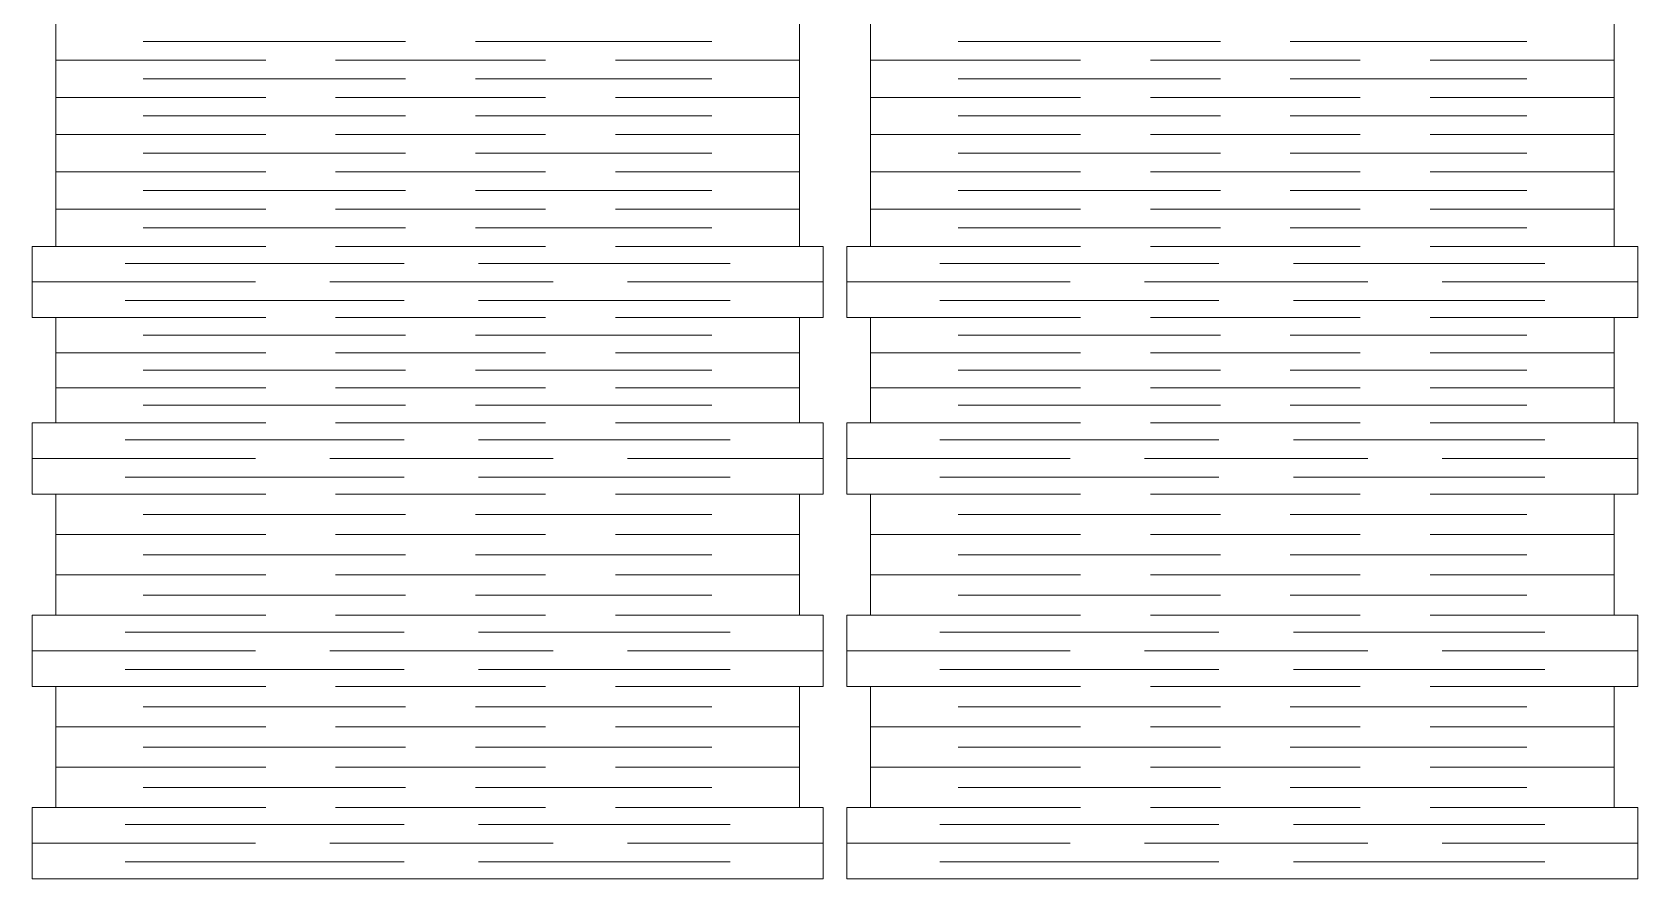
# Model space of a CAD drawing. Header units: millimetres. Extents: x -407 to 406, y -530 to 530.
# Drawn here: x 202.8 to 405.8, y -530 to -423 of the extents above; entities that cross this region are included whole.
import ezdxf

# ---------------------------------------------------------------- set-up
doc = ezdxf.new("R2010")
doc.units = ezdxf.units.MM
doc.header["$MEASUREMENT"] = 0
doc.layers.add('Camada 1', color=7, linetype='Continuous')

msp = doc.modelspace()

# ---------------------------------------------------------------- linework, layer by layer
at = {"layer": 'Camada 1', "color": 250, "lineweight": 20}
for points in [[(205.8383, -375.1863), (205.8383, -375.1863), (205.8383, -408.1256), (205.8383, -408.1256), (205.8383, -408.1256), (205.8383, -408.1256), (202.8383, -408.1256), (202.8383, -408.1256), (202.8383, -408.1256), (202.8383, -408.1256), (202.8383, -417.1296), (202.8383, -417.1296), (202.8383, -417.1296), (202.8383, -417.1296), (205.8383, -417.1296), (205.8383, -417.1296), (205.8383, -417.1296), (205.8383, -417.1296), (205.8383, -450.069), (205.8383, -450.069), (205.8383, -450.069), (205.8383, -450.069), (202.8383, -450.069), (202.8383, -450.069), (202.8383, -450.069), (202.8383, -450.069), (202.8383, -459.073), (202.8383, -459.073), (202.8383, -459.073), (202.8383, -459.073), (205.8383, -459.073), (205.8383, -459.073), (205.8383, -459.073), (205.8383, -459.073), (205.8383, -472.36), (205.8383, -472.36), (205.8383, -472.36), (205.8383, -472.36), (202.8383, -472.36), (202.8383, -472.36), (202.8383, -472.36), (202.8383, -472.36), (202.8383, -481.3727), (202.8383, -481.3727), (202.8383, -481.3727), (202.8383, -481.3727), (205.8383, -481.3727), (205.8383, -481.3727), (205.8383, -481.3727), (205.8383, -481.3727), (205.8383, -496.6543), (205.8383, -496.6543), (205.8383, -496.6543), (205.8383, -496.6543), (202.8383, -496.6543), (202.8383, -496.6543), (202.8383, -496.6543), (202.8383, -496.6543), (202.8383, -505.667), (202.8383, -505.667), (202.8383, -505.667), (202.8383, -505.667), (205.8383, -505.667), (205.8383, -505.667), (205.8383, -505.667), (205.8383, -505.667), (205.8383, -520.9485), (205.8383, -520.9485), (205.8383, -520.9485), (205.8383, -520.9485), (202.8383, -520.9485), (202.8383, -520.9485), (202.8383, -520.9485), (202.8383, -520.9485), (202.8383, -529.9613), (202.8383, -529.9613), (202.8383, -529.9613), (202.8383, -529.9613), (302.8383, -529.9613), (302.8383, -529.9613), (302.8383, -529.9613), (302.8383, -529.9613), (302.8383, -520.9485), (302.8383, -520.9485), (302.8383, -520.9485), (302.8383, -520.9485), (299.8383, -520.9485), (299.8383, -520.9485), (299.8383, -520.9485), (299.8383, -520.9485), (299.8383, -505.667), (299.8383, -505.667), (299.8383, -505.667), (299.8383, -505.667), (302.8383, -505.667), (302.8383, -505.667), (302.8383, -505.667), (302.8383, -505.667), (302.8383, -496.6543), (302.8383, -496.6543), (302.8383, -496.6543), (302.8383, -496.6543), (299.8383, -496.6543), (299.8383, -496.6543), (299.8383, -496.6543), (299.8383, -496.6543), (299.8383, -481.3727), (299.8383, -481.3727), (299.8383, -481.3727), (299.8383, -481.3727), (302.8383, -481.3727), (302.8383, -481.3727), (302.8383, -481.3727), (302.8383, -481.3727), (302.8383, -472.36), (302.8383, -472.36), (302.8383, -472.36), (302.8383, -472.36), (299.8383, -472.36), (299.8383, -472.36), (299.8383, -472.36), (299.8383, -472.36), (299.8383, -459.073), (299.8383, -459.073), (299.8383, -459.073), (299.8383, -459.073), (302.8383, -459.073), (302.8383, -459.073), (302.8383, -459.073), (302.8383, -459.073), (302.8383, -450.069), (302.8383, -450.069), (302.8383, -450.069), (302.8383, -450.069), (299.8383, -450.069), (299.8383, -450.069), (299.8383, -450.069), (299.8383, -450.069), (299.8383, -417.1296), (299.8383, -417.1296), (299.8383, -417.1296), (299.8383, -417.1296), (302.8383, -417.1296), (302.8383, -417.1296), (302.8383, -417.1296), (302.8383, -417.1296), (302.8383, -408.1256), (302.8383, -408.1256), (302.8383, -408.1256), (302.8383, -408.1256), (299.8383, -408.1256), (299.8383, -408.1256), (299.8383, -408.1256), (299.8383, -408.1256), (299.8383, -375.1863), (299.8383, -375.1863), (299.8383, -375.1863), (299.8383, -375.1863), (302.8383, -375.1863), (302.8383, -375.1863), (302.8383, -375.1863), (302.8383, -375.1863), (302.8383, -366.1823), (302.8383, -366.1823), (302.8383, -366.1823), (302.8383, -366.1823), (299.8383, -366.1823), (299.8383, -366.1823), (299.8383, -366.1823), (299.8383, -366.1823), (299.8383, -333.243), (299.8383, -333.243), (299.8383, -333.243), (299.8383, -333.243), (302.8383, -333.243), (302.8383, -333.243), (302.8383, -333.243), (302.8383, -333.243), (302.8383, -324.239), (302.8383, -324.239), (302.8383, -324.239), (302.8383, -324.239), (299.8383, -324.239), (299.8383, -324.239), (299.8383, -324.239), (299.8383, -324.239), (299.8383, -291.2996), (299.8383, -291.2996), (299.8383, -291.2996), (299.8383, -291.2996), (302.8383, -291.2996), (302.8383, -291.2996), (302.8383, -291.2996), (302.8383, -291.2996), (302.8383, -282.2956), (302.8383, -282.2956), (302.8383, -282.2956), (302.8383, -282.2956), (299.8383, -282.2956), (299.8383, -282.2956), (299.8383, -282.2956), (299.8383, -282.2956), (299.8383, -269.0086), (299.8383, -269.0086), (299.8383, -269.0086), (299.8383, -269.0086), (302.8383, -269.0086), (302.8383, -269.0086), (302.8383, -269.0086), (302.8383, -269.0086), (302.8383, -259.9959), (302.8383, -259.9959), (302.8383, -259.9959), (302.8383, -259.9959), (299.8383, -259.9959), (299.8383, -259.9959), (299.8383, -259.9959), (299.8383, -259.9959), (299.8383, -244.7143), (299.8383, -244.7143), (299.8383, -244.7143), (299.8383, -244.7143), (302.8383, -244.7143), (302.8383, -244.7143), (302.8383, -244.7143), (302.8383, -244.7143), (302.8383, -235.7016), (302.8383, -235.7016), (302.8383, -235.7016), (302.8383, -235.7016), (299.8383, -235.7016), (299.8383, -235.7016), (299.8383, -235.7016), (299.8383, -235.7016), (299.8383, -220.4201), (299.8383, -220.4201), (299.8383, -220.4201), (299.8383, -220.4201), (302.8383, -220.4201), (302.8383, -220.4201), (302.8383, -220.4201), (302.8383, -220.4201), (302.8383, -211.4073), (302.8383, -211.4073), (302.8383, -211.4073), (302.8383, -211.4073), (202.8383, -211.4073), (202.8383, -211.4073), (202.8383, -211.4073), (202.8383, -211.4073), (202.8383, -220.4201), (202.8383, -220.4201), (202.8383, -220.4201), (202.8383, -220.4201), (205.8383, -220.4201), (205.8383, -220.4201), (205.8383, -220.4201), (205.8383, -220.4201), (205.8383, -235.7016), (205.8383, -235.7016), (205.8383, -235.7016), (205.8383, -235.7016), (202.8383, -235.7016), (202.8383, -235.7016), (202.8383, -235.7016), (202.8383, -235.7016), (202.8383, -244.7143), (202.8383, -244.7143), (202.8383, -244.7143), (202.8383, -244.7143), (205.8383, -244.7143), (205.8383, -244.7143), (205.8383, -244.7143), (205.8383, -244.7143), (205.8383, -259.9959), (205.8383, -259.9959), (205.8383, -259.9959), (205.8383, -259.9959), (202.8383, -259.9959), (202.8383, -259.9959), (202.8383, -259.9959), (202.8383, -259.9959), (202.8383, -269.0086), (202.8383, -269.0086), (202.8383, -269.0086), (202.8383, -269.0086), (205.8383, -269.0086), (205.8383, -269.0086), (205.8383, -269.0086), (205.8383, -269.0086), (205.8383, -282.2956), (205.8383, -282.2956), (205.8383, -282.2956), (205.8383, -282.2956), (202.8383, -282.2956), (202.8383, -282.2956), (202.8383, -282.2956), (202.8383, -282.2956), (202.8383, -291.2996), (202.8383, -291.2996), (202.8383, -291.2996), (202.8383, -291.2996), (205.8383, -291.2996), (205.8383, -291.2996), (205.8383, -291.2996), (205.8383, -291.2996), (205.8383, -324.239), (205.8383, -324.239), (205.8383, -324.239), (205.8383, -324.239), (202.8383, -324.239), (202.8383, -324.239), (202.8383, -324.239), (202.8383, -324.239), (202.8383, -333.243), (202.8383, -333.243), (202.8383, -333.243), (202.8383, -333.243), (205.8383, -333.243), (205.8383, -333.243), (205.8383, -333.243), (205.8383, -333.243), (205.8383, -366.1823), (205.8383, -366.1823), (205.8383, -366.1823), (205.8383, -366.1823), (202.8383, -366.1823), (202.8383, -366.1823), (202.8383, -366.1823), (202.8383, -366.1823), (202.8383, -375.1863), (202.8383, -375.1863), (202.8383, -375.1863), (202.8383, -375.1863), (205.8383, -375.1863), (205.8383, -375.1863)], [(308.8383, -375.1863), (308.8383, -375.1863), (308.8383, -408.1256), (308.8383, -408.1256), (308.8383, -408.1256), (308.8383, -408.1256), (305.8383, -408.1256), (305.8383, -408.1256), (305.8383, -408.1256), (305.8383, -408.1256), (305.8383, -417.1296), (305.8383, -417.1296), (305.8383, -417.1296), (305.8383, -417.1296), (308.8383, -417.1296), (308.8383, -417.1296), (308.8383, -417.1296), (308.8383, -417.1296), (308.8383, -450.069), (308.8383, -450.069), (308.8383, -450.069), (308.8383, -450.069), (305.8383, -450.069), (305.8383, -450.069), (305.8383, -450.069), (305.8383, -450.069), (305.8383, -459.073), (305.8383, -459.073), (305.8383, -459.073), (305.8383, -459.073), (308.8383, -459.073), (308.8383, -459.073), (308.8383, -459.073), (308.8383, -459.073), (308.8383, -472.36), (308.8383, -472.36), (308.8383, -472.36), (308.8383, -472.36), (305.8383, -472.36), (305.8383, -472.36), (305.8383, -472.36), (305.8383, -472.36), (305.8383, -481.3727), (305.8383, -481.3727), (305.8383, -481.3727), (305.8383, -481.3727), (308.8383, -481.3727), (308.8383, -481.3727), (308.8383, -481.3727), (308.8383, -481.3727), (308.8383, -496.6543), (308.8383, -496.6543), (308.8383, -496.6543), (308.8383, -496.6543), (305.8383, -496.6543), (305.8383, -496.6543), (305.8383, -496.6543), (305.8383, -496.6543), (305.8383, -505.667), (305.8383, -505.667), (305.8383, -505.667), (305.8383, -505.667), (308.8383, -505.667), (308.8383, -505.667), (308.8383, -505.667), (308.8383, -505.667), (308.8383, -520.9485), (308.8383, -520.9485), (308.8383, -520.9485), (308.8383, -520.9485), (305.8383, -520.9485), (305.8383, -520.9485), (305.8383, -520.9485), (305.8383, -520.9485), (305.8383, -529.9613), (305.8383, -529.9613), (305.8383, -529.9613), (305.8383, -529.9613), (405.8383, -529.9613), (405.8383, -529.9613), (405.8383, -529.9613), (405.8383, -529.9613), (405.8383, -520.9485), (405.8383, -520.9485), (405.8383, -520.9485), (405.8383, -520.9485), (402.8383, -520.9485), (402.8383, -520.9485), (402.8383, -520.9485), (402.8383, -520.9485), (402.8383, -505.667), (402.8383, -505.667), (402.8383, -505.667), (402.8383, -505.667), (405.8383, -505.667), (405.8383, -505.667), (405.8383, -505.667), (405.8383, -505.667), (405.8383, -496.6543), (405.8383, -496.6543), (405.8383, -496.6543), (405.8383, -496.6543), (402.8383, -496.6543), (402.8383, -496.6543), (402.8383, -496.6543), (402.8383, -496.6543), (402.8383, -481.3727), (402.8383, -481.3727), (402.8383, -481.3727), (402.8383, -481.3727), (405.8383, -481.3727), (405.8383, -481.3727), (405.8383, -481.3727), (405.8383, -481.3727), (405.8383, -472.36), (405.8383, -472.36), (405.8383, -472.36), (405.8383, -472.36), (402.8383, -472.36), (402.8383, -472.36), (402.8383, -472.36), (402.8383, -472.36), (402.8383, -459.073), (402.8383, -459.073), (402.8383, -459.073), (402.8383, -459.073), (405.8383, -459.073), (405.8383, -459.073), (405.8383, -459.073), (405.8383, -459.073), (405.8383, -450.069), (405.8383, -450.069), (405.8383, -450.069), (405.8383, -450.069), (402.8383, -450.069), (402.8383, -450.069), (402.8383, -450.069), (402.8383, -450.069), (402.8383, -417.1296), (402.8383, -417.1296), (402.8383, -417.1296), (402.8383, -417.1296), (405.8383, -417.1296), (405.8383, -417.1296), (405.8383, -417.1296), (405.8383, -417.1296), (405.8383, -408.1256), (405.8383, -408.1256), (405.8383, -408.1256), (405.8383, -408.1256), (402.8383, -408.1256), (402.8383, -408.1256), (402.8383, -408.1256), (402.8383, -408.1256), (402.8383, -375.1863), (402.8383, -375.1863), (402.8383, -375.1863), (402.8383, -375.1863), (405.8383, -375.1863), (405.8383, -375.1863), (405.8383, -375.1863), (405.8383, -375.1863), (405.8383, -366.1823), (405.8383, -366.1823), (405.8383, -366.1823), (405.8383, -366.1823), (402.8383, -366.1823), (402.8383, -366.1823), (402.8383, -366.1823), (402.8383, -366.1823), (402.8383, -333.243), (402.8383, -333.243), (402.8383, -333.243), (402.8383, -333.243), (405.8383, -333.243), (405.8383, -333.243), (405.8383, -333.243), (405.8383, -333.243), (405.8383, -324.239), (405.8383, -324.239), (405.8383, -324.239), (405.8383, -324.239), (402.8383, -324.239), (402.8383, -324.239), (402.8383, -324.239), (402.8383, -324.239), (402.8383, -291.2996), (402.8383, -291.2996), (402.8383, -291.2996), (402.8383, -291.2996), (405.8383, -291.2996), (405.8383, -291.2996), (405.8383, -291.2996), (405.8383, -291.2996), (405.8383, -282.2956), (405.8383, -282.2956), (405.8383, -282.2956), (405.8383, -282.2956), (402.8383, -282.2956), (402.8383, -282.2956), (402.8383, -282.2956), (402.8383, -282.2956), (402.8383, -269.0086), (402.8383, -269.0086), (402.8383, -269.0086), (402.8383, -269.0086), (405.8383, -269.0086), (405.8383, -269.0086), (405.8383, -269.0086), (405.8383, -269.0086), (405.8383, -259.9959), (405.8383, -259.9959), (405.8383, -259.9959), (405.8383, -259.9959), (402.8383, -259.9959), (402.8383, -259.9959), (402.8383, -259.9959), (402.8383, -259.9959), (402.8383, -244.7143), (402.8383, -244.7143), (402.8383, -244.7143), (402.8383, -244.7143), (405.8383, -244.7143), (405.8383, -244.7143), (405.8383, -244.7143), (405.8383, -244.7143), (405.8383, -235.7016), (405.8383, -235.7016), (405.8383, -235.7016), (405.8383, -235.7016), (402.8383, -235.7016), (402.8383, -235.7016), (402.8383, -235.7016), (402.8383, -235.7016), (402.8383, -220.4201), (402.8383, -220.4201), (402.8383, -220.4201), (402.8383, -220.4201), (405.8383, -220.4201), (405.8383, -220.4201), (405.8383, -220.4201), (405.8383, -220.4201), (405.8383, -211.4073), (405.8383, -211.4073), (405.8383, -211.4073), (405.8383, -211.4073), (305.8383, -211.4073), (305.8383, -211.4073), (305.8383, -211.4073), (305.8383, -211.4073), (305.8383, -220.4201), (305.8383, -220.4201), (305.8383, -220.4201), (305.8383, -220.4201), (308.8383, -220.4201), (308.8383, -220.4201), (308.8383, -220.4201), (308.8383, -220.4201), (308.8383, -235.7016), (308.8383, -235.7016), (308.8383, -235.7016), (308.8383, -235.7016), (305.8383, -235.7016), (305.8383, -235.7016), (305.8383, -235.7016), (305.8383, -235.7016), (305.8383, -244.7143), (305.8383, -244.7143), (305.8383, -244.7143), (305.8383, -244.7143), (308.8383, -244.7143), (308.8383, -244.7143), (308.8383, -244.7143), (308.8383, -244.7143), (308.8383, -259.9959), (308.8383, -259.9959), (308.8383, -259.9959), (308.8383, -259.9959), (305.8383, -259.9959), (305.8383, -259.9959), (305.8383, -259.9959), (305.8383, -259.9959), (305.8383, -269.0086), (305.8383, -269.0086), (305.8383, -269.0086), (305.8383, -269.0086), (308.8383, -269.0086), (308.8383, -269.0086), (308.8383, -269.0086), (308.8383, -269.0086), (308.8383, -282.2956), (308.8383, -282.2956), (308.8383, -282.2956), (308.8383, -282.2956), (305.8383, -282.2956), (305.8383, -282.2956), (305.8383, -282.2956), (305.8383, -282.2956), (305.8383, -291.2996), (305.8383, -291.2996), (305.8383, -291.2996), (305.8383, -291.2996), (308.8383, -291.2996), (308.8383, -291.2996), (308.8383, -291.2996), (308.8383, -291.2996), (308.8383, -324.239), (308.8383, -324.239), (308.8383, -324.239), (308.8383, -324.239), (305.8383, -324.239), (305.8383, -324.239), (305.8383, -324.239), (305.8383, -324.239), (305.8383, -333.243), (305.8383, -333.243), (305.8383, -333.243), (305.8383, -333.243), (308.8383, -333.243), (308.8383, -333.243), (308.8383, -333.243), (308.8383, -333.243), (308.8383, -366.1823), (308.8383, -366.1823), (308.8383, -366.1823), (308.8383, -366.1823), (305.8383, -366.1823), (305.8383, -366.1823), (305.8383, -366.1823), (305.8383, -366.1823), (305.8383, -375.1863), (305.8383, -375.1863), (305.8383, -375.1863), (305.8383, -375.1863), (308.8383, -375.1863), (308.8383, -375.1863)]]:
    msp.add_open_spline(points, degree=3, knots=[0, 0, 0, 0, 0.01176471, 0.01176471, 0.01176471, 0.01176471, 0.02352941, 0.02352941, 0.02352941, 0.02352941, 0.03529412, 0.03529412, 0.03529412, 0.03529412, 0.04705882, 0.04705882, 0.04705882, 0.04705882, 0.05882353, 0.05882353, 0.05882353, 0.05882353, 0.07058824, 0.07058824, 0.07058824, 0.07058824, 0.08235294, 0.08235294, 0.08235294, 0.08235294, 0.09411765, 0.09411765, 0.09411765, 0.09411765, 0.10588235, 0.10588235, 0.10588235, 0.10588235, 0.11764706, 0.11764706, 0.11764706, 0.11764706, 0.12941176, 0.12941176, 0.12941176, 0.12941176, 0.14117647, 0.14117647, 0.14117647, 0.14117647, 0.15294118, 0.15294118, 0.15294118, 0.15294118, 0.16470588, 0.16470588, 0.16470588, 0.16470588, 0.17647059, 0.17647059, 0.17647059, 0.17647059, 0.18823529, 0.18823529, 0.18823529, 0.18823529, 0.2, 0.2, 0.2, 0.2, 0.21176471, 0.21176471, 0.21176471, 0.21176471, 0.22352941, 0.22352941, 0.22352941, 0.22352941, 0.23529412, 0.23529412, 0.23529412, 0.23529412, 0.24705882, 0.24705882, 0.24705882, 0.24705882, 0.25882353, 0.25882353, 0.25882353, 0.25882353, 0.27058824, 0.27058824, 0.27058824, 0.27058824, 0.28235294, 0.28235294, 0.28235294, 0.28235294, 0.29411765, 0.29411765, 0.29411765, 0.29411765, 0.30588235, 0.30588235, 0.30588235, 0.30588235, 0.31764706, 0.31764706, 0.31764706, 0.31764706, 0.32941176, 0.32941176, 0.32941176, 0.32941176, 0.34117647, 0.34117647, 0.34117647, 0.34117647, 0.35294118, 0.35294118, 0.35294118, 0.35294118, 0.36470588, 0.36470588, 0.36470588, 0.36470588, 0.37647059, 0.37647059, 0.37647059, 0.37647059, 0.38823529, 0.38823529, 0.38823529, 0.38823529, 0.4, 0.4, 0.4, 0.4, 0.41176471, 0.41176471, 0.41176471, 0.41176471, 0.42352941, 0.42352941, 0.42352941, 0.42352941, 0.43529412, 0.43529412, 0.43529412, 0.43529412, 0.44705882, 0.44705882, 0.44705882, 0.44705882, 0.45882353, 0.45882353, 0.45882353, 0.45882353, 0.47058824, 0.47058824, 0.47058824, 0.47058824, 0.48235294, 0.48235294, 0.48235294, 0.48235294, 0.49411765, 0.49411765, 0.49411765, 0.49411765, 0.50588235, 0.50588235, 0.50588235, 0.50588235, 0.51764706, 0.51764706, 0.51764706, 0.51764706, 0.52941176, 0.52941176, 0.52941176, 0.52941176, 0.54117647, 0.54117647, 0.54117647, 0.54117647, 0.55294118, 0.55294118, 0.55294118, 0.55294118, 0.56470588, 0.56470588, 0.56470588, 0.56470588, 0.57647059, 0.57647059, 0.57647059, 0.57647059, 0.58823529, 0.58823529, 0.58823529, 0.58823529, 0.6, 0.6, 0.6, 0.6, 0.61176471, 0.61176471, 0.61176471, 0.61176471, 0.62352941, 0.62352941, 0.62352941, 0.62352941, 0.63529412, 0.63529412, 0.63529412, 0.63529412, 0.64705882, 0.64705882, 0.64705882, 0.64705882, 0.65882353, 0.65882353, 0.65882353, 0.65882353, 0.67058824, 0.67058824, 0.67058824, 0.67058824, 0.68235294, 0.68235294, 0.68235294, 0.68235294, 0.69411765, 0.69411765, 0.69411765, 0.69411765, 0.70588235, 0.70588235, 0.70588235, 0.70588235, 0.71764706, 0.71764706, 0.71764706, 0.71764706, 0.72941176, 0.72941176, 0.72941176, 0.72941176, 0.74117647, 0.74117647, 0.74117647, 0.74117647, 0.75294118, 0.75294118, 0.75294118, 0.75294118, 0.76470588, 0.76470588, 0.76470588, 0.76470588, 0.77647059, 0.77647059, 0.77647059, 0.77647059, 0.78823529, 0.78823529, 0.78823529, 0.78823529, 0.8, 0.8, 0.8, 0.8, 0.81176471, 0.81176471, 0.81176471, 0.81176471, 0.82352941, 0.82352941, 0.82352941, 0.82352941, 0.83529412, 0.83529412, 0.83529412, 0.83529412, 0.84705882, 0.84705882, 0.84705882, 0.84705882, 0.85882353, 0.85882353, 0.85882353, 0.85882353, 0.87058824, 0.87058824, 0.87058824, 0.87058824, 0.88235294, 0.88235294, 0.88235294, 0.88235294, 0.89411765, 0.89411765, 0.89411765, 0.89411765, 0.90588235, 0.90588235, 0.90588235, 0.90588235, 0.91764706, 0.91764706, 0.91764706, 0.91764706, 0.92941176, 0.92941176, 0.92941176, 0.92941176, 0.94117647, 0.94117647, 0.94117647, 0.94117647, 0.95294118, 0.95294118, 0.95294118, 0.95294118, 0.96470588, 0.96470588, 0.96470588, 0.96470588, 0.97647059, 0.97647059, 0.97647059, 0.97647059, 1, 1, 1, 1], dxfattribs=at)
for points in [[(216.8928, -424.188), (216.8928, -424.188), (250.0562, -424.188), (250.0562, -424.188)], [(258.8996, -424.188), (258.8996, -424.188), (288.7838, -424.188), (288.7838, -424.188)], [(319.8928, -424.188), (319.8928, -424.188), (353.0562, -424.188), (353.0562, -424.188)], [(361.8996, -424.188), (361.8996, -424.188), (391.7838, -424.188), (391.7838, -424.188)], [(205.8383, -426.5411), (205.8383, -426.5411), (232.369, -426.5411), (232.369, -426.5411)], [(241.2125, -426.5411), (241.2125, -426.5411), (267.7431, -426.5411), (267.7431, -426.5411)], [(276.5868, -426.5411), (276.5868, -426.5411), (299.8383, -426.5411), (299.8383, -426.5411)], [(308.8383, -426.5411), (308.8383, -426.5411), (335.369, -426.5411), (335.369, -426.5411)], [(344.2125, -426.5411), (344.2125, -426.5411), (370.7431, -426.5411), (370.7431, -426.5411)], [(379.5868, -426.5411), (379.5868, -426.5411), (402.8383, -426.5411), (402.8383, -426.5411)], [(216.8928, -428.8937), (216.8928, -428.8937), (250.0562, -428.8937), (250.0562, -428.8937)], [(258.8996, -428.8937), (258.8996, -428.8937), (288.7838, -428.8937), (288.7838, -428.8937)], [(319.8928, -428.8937), (319.8928, -428.8937), (353.0562, -428.8937), (353.0562, -428.8937)], [(361.8996, -428.8937), (361.8996, -428.8937), (391.7838, -428.8937), (391.7838, -428.8937)], [(205.8383, -431.2464), (205.8383, -431.2464), (232.369, -431.2464), (232.369, -431.2464)], [(241.2125, -431.2464), (241.2125, -431.2464), (267.7431, -431.2464), (267.7431, -431.2464)], [(276.5868, -431.2464), (276.5868, -431.2464), (299.8383, -431.2464), (299.8383, -431.2464)], [(308.8383, -431.2464), (308.8383, -431.2464), (335.369, -431.2464), (335.369, -431.2464)], [(344.2125, -431.2464), (344.2125, -431.2464), (370.7431, -431.2464), (370.7431, -431.2464)], [(379.5868, -431.2464), (379.5868, -431.2464), (402.8383, -431.2464), (402.8383, -431.2464)], [(216.8928, -433.5991), (216.8928, -433.5991), (250.0562, -433.5991), (250.0562, -433.5991)], [(258.8996, -433.5991), (258.8996, -433.5991), (288.7838, -433.5991), (288.7838, -433.5991)], [(319.8928, -433.5991), (319.8928, -433.5991), (353.0562, -433.5991), (353.0562, -433.5991)], [(361.8996, -433.5991), (361.8996, -433.5991), (391.7838, -433.5991), (391.7838, -433.5991)], [(205.8383, -435.9517), (205.8383, -435.9517), (232.369, -435.9517), (232.369, -435.9517)], [(241.2125, -435.9517), (241.2125, -435.9517), (267.7431, -435.9517), (267.7431, -435.9517)], [(276.5868, -435.9517), (276.5868, -435.9517), (299.8383, -435.9517), (299.8383, -435.9517)], [(308.8383, -435.9517), (308.8383, -435.9517), (335.369, -435.9517), (335.369, -435.9517)], [(344.2125, -435.9517), (344.2125, -435.9517), (370.7431, -435.9517), (370.7431, -435.9517)], [(379.5868, -435.9517), (379.5868, -435.9517), (402.8383, -435.9517), (402.8383, -435.9517)], [(216.8928, -438.3047), (216.8928, -438.3047), (250.0562, -438.3047), (250.0562, -438.3047)], [(258.8996, -438.3047), (258.8996, -438.3047), (288.7838, -438.3047), (288.7838, -438.3047)], [(319.8928, -438.3047), (319.8928, -438.3047), (353.0562, -438.3047), (353.0562, -438.3047)], [(361.8996, -438.3047), (361.8996, -438.3047), (391.7838, -438.3047), (391.7838, -438.3047)], [(205.8383, -440.6574), (205.8383, -440.6574), (232.369, -440.6574), (232.369, -440.6574)], [(241.2125, -440.6574), (241.2125, -440.6574), (267.7431, -440.6574), (267.7431, -440.6574)], [(276.5868, -440.6574), (276.5868, -440.6574), (299.8383, -440.6574), (299.8383, -440.6574)], [(308.8383, -440.6574), (308.8383, -440.6574), (335.369, -440.6574), (335.369, -440.6574)], [(344.2125, -440.6574), (344.2125, -440.6574), (370.7431, -440.6574), (370.7431, -440.6574)], [(379.5868, -440.6574), (379.5868, -440.6574), (402.8383, -440.6574), (402.8383, -440.6574)], [(216.8928, -443.0103), (216.8928, -443.0103), (250.0562, -443.0103), (250.0562, -443.0103)], [(258.8996, -443.0103), (258.8996, -443.0103), (288.7838, -443.0103), (288.7838, -443.0103)], [(319.8928, -443.0103), (319.8928, -443.0103), (353.0562, -443.0103), (353.0562, -443.0103)], [(361.8996, -443.0103), (361.8996, -443.0103), (391.7838, -443.0103), (391.7838, -443.0103)], [(205.8383, -445.3632), (205.8383, -445.3632), (232.369, -445.3632), (232.369, -445.3632)], [(241.2125, -445.3632), (241.2125, -445.3632), (267.7431, -445.3632), (267.7431, -445.3632)], [(276.5868, -445.3632), (276.5868, -445.3632), (299.8383, -445.3632), (299.8383, -445.3632)], [(308.8383, -445.3632), (308.8383, -445.3632), (335.369, -445.3632), (335.369, -445.3632)], [(344.2125, -445.3632), (344.2125, -445.3632), (370.7431, -445.3632), (370.7431, -445.3632)], [(379.5868, -445.3632), (379.5868, -445.3632), (402.8383, -445.3632), (402.8383, -445.3632)], [(216.8928, -447.716), (216.8928, -447.716), (250.0562, -447.716), (250.0562, -447.716)], [(258.8996, -447.716), (258.8996, -447.716), (288.7838, -447.716), (288.7838, -447.716)], [(319.8928, -447.716), (319.8928, -447.716), (353.0562, -447.716), (353.0562, -447.716)], [(361.8996, -447.716), (361.8996, -447.716), (391.7838, -447.716), (391.7838, -447.716)], [(205.8383, -450.0687), (205.8383, -450.0687), (232.369, -450.0687), (232.369, -450.0687)], [(241.2125, -450.0687), (241.2125, -450.0687), (267.7431, -450.0687), (267.7431, -450.0687)], [(276.5868, -450.0687), (276.5868, -450.0687), (299.8383, -450.0687), (299.8383, -450.0687)], [(308.8383, -450.0687), (308.8383, -450.0687), (335.369, -450.0687), (335.369, -450.0687)], [(344.2125, -450.0687), (344.2125, -450.0687), (370.7431, -450.0687), (370.7431, -450.0687)], [(379.5868, -450.0687), (379.5868, -450.0687), (402.8383, -450.0687), (402.8383, -450.0687)], [(214.5984, -452.2181), (214.5984, -452.2181), (249.8786, -452.2181), (249.8786, -452.2181)], [(259.2865, -452.2181), (259.2865, -452.2181), (291.0782, -452.2181), (291.0782, -452.2181)], [(317.5984, -452.2181), (317.5984, -452.2181), (352.8786, -452.2181), (352.8786, -452.2181)], [(362.2865, -452.2181), (362.2865, -452.2181), (394.0782, -452.2181), (394.0782, -452.2181)], [(202.8383, -454.571), (202.8383, -454.571), (231.0624, -454.571), (231.0624, -454.571)], [(240.4704, -454.571), (240.4704, -454.571), (268.6945, -454.571), (268.6945, -454.571)], [(278.1027, -454.571), (278.1027, -454.571), (302.8383, -454.571), (302.8383, -454.571)], [(305.8383, -454.571), (305.8383, -454.571), (334.0624, -454.571), (334.0624, -454.571)], [(343.4704, -454.571), (343.4704, -454.571), (371.6945, -454.571), (371.6945, -454.571)], [(381.1027, -454.571), (381.1027, -454.571), (405.8383, -454.571), (405.8383, -454.571)], [(214.5984, -456.9238), (214.5984, -456.9238), (249.8786, -456.9238), (249.8786, -456.9238)], [(259.2865, -456.9238), (259.2865, -456.9238), (291.0782, -456.9238), (291.0782, -456.9238)], [(317.5984, -456.9238), (317.5984, -456.9238), (352.8786, -456.9238), (352.8786, -456.9238)], [(362.2865, -456.9238), (362.2865, -456.9238), (394.0782, -456.9238), (394.0782, -456.9238)], [(205.8383, -459.073), (205.8383, -459.073), (232.369, -459.073), (232.369, -459.073)], [(241.2125, -459.073), (241.2125, -459.073), (267.7431, -459.073), (267.7431, -459.073)], [(276.5868, -459.073), (276.5868, -459.073), (299.8383, -459.073), (299.8383, -459.073)], [(308.8383, -459.073), (308.8383, -459.073), (335.369, -459.073), (335.369, -459.073)], [(344.2125, -459.073), (344.2125, -459.073), (370.7431, -459.073), (370.7431, -459.073)], [(379.5868, -459.073), (379.5868, -459.073), (402.8383, -459.073), (402.8383, -459.073)], [(216.8928, -461.2874), (216.8928, -461.2874), (250.0562, -461.2874), (250.0562, -461.2874)], [(258.8996, -461.2874), (258.8996, -461.2874), (288.7838, -461.2874), (288.7838, -461.2874)], [(319.8928, -461.2874), (319.8928, -461.2874), (353.0562, -461.2874), (353.0562, -461.2874)], [(361.8996, -461.2874), (361.8996, -461.2874), (391.7838, -461.2874), (391.7838, -461.2874)], [(205.8383, -463.5017), (205.8383, -463.5017), (232.369, -463.5017), (232.369, -463.5017)], [(241.2125, -463.5017), (241.2125, -463.5017), (267.7431, -463.5017), (267.7431, -463.5017)], [(276.5868, -463.5017), (276.5868, -463.5017), (299.8383, -463.5017), (299.8383, -463.5017)], [(308.8383, -463.5017), (308.8383, -463.5017), (335.369, -463.5017), (335.369, -463.5017)], [(344.2125, -463.5017), (344.2125, -463.5017), (370.7431, -463.5017), (370.7431, -463.5017)], [(379.5868, -463.5017), (379.5868, -463.5017), (402.8383, -463.5017), (402.8383, -463.5017)], [(216.8928, -465.7163), (216.8928, -465.7163), (250.0562, -465.7163), (250.0562, -465.7163)], [(258.8996, -465.7163), (258.8996, -465.7163), (288.7838, -465.7163), (288.7838, -465.7163)], [(319.8928, -465.7163), (319.8928, -465.7163), (353.0562, -465.7163), (353.0562, -465.7163)], [(361.8996, -465.7163), (361.8996, -465.7163), (391.7838, -465.7163), (391.7838, -465.7163)], [(205.8383, -467.9308), (205.8383, -467.9308), (232.369, -467.9308), (232.369, -467.9308)], [(241.2125, -467.9308), (241.2125, -467.9308), (267.7431, -467.9308), (267.7431, -467.9308)], [(276.5868, -467.9308), (276.5868, -467.9308), (299.8383, -467.9308), (299.8383, -467.9308)], [(308.8383, -467.9308), (308.8383, -467.9308), (335.369, -467.9308), (335.369, -467.9308)], [(344.2125, -467.9308), (344.2125, -467.9308), (370.7431, -467.9308), (370.7431, -467.9308)], [(379.5868, -467.9308), (379.5868, -467.9308), (402.8383, -467.9308), (402.8383, -467.9308)], [(216.8928, -470.1452), (216.8928, -470.1452), (250.0562, -470.1452), (250.0562, -470.1452)], [(258.8996, -470.1452), (258.8996, -470.1452), (288.7838, -470.1452), (288.7838, -470.1452)], [(319.8928, -470.1452), (319.8928, -470.1452), (353.0562, -470.1452), (353.0562, -470.1452)], [(361.8996, -470.1452), (361.8996, -470.1452), (391.7838, -470.1452), (391.7838, -470.1452)], [(205.8383, -472.3597), (205.8383, -472.3597), (232.369, -472.3597), (232.369, -472.3597)], [(241.2125, -472.3597), (241.2125, -472.3597), (267.7431, -472.3597), (267.7431, -472.3597)], [(276.5868, -472.3597), (276.5868, -472.3597), (299.8383, -472.3597), (299.8383, -472.3597)], [(308.8383, -472.3597), (308.8383, -472.3597), (335.369, -472.3597), (335.369, -472.3597)], [(344.2125, -472.3597), (344.2125, -472.3597), (370.7431, -472.3597), (370.7431, -472.3597)], [(379.5868, -472.3597), (379.5868, -472.3597), (402.8383, -472.3597), (402.8383, -472.3597)], [(214.5984, -474.5135), (214.5984, -474.5135), (249.8786, -474.5135), (249.8786, -474.5135)], [(259.2865, -474.5135), (259.2865, -474.5135), (291.0782, -474.5135), (291.0782, -474.5135)], [(317.5984, -474.5135), (317.5984, -474.5135), (352.8786, -474.5135), (352.8786, -474.5135)], [(362.2865, -474.5135), (362.2865, -474.5135), (394.0782, -474.5135), (394.0782, -474.5135)], [(202.8383, -476.8664), (202.8383, -476.8664), (231.0624, -476.8664), (231.0624, -476.8664)], [(240.4704, -476.8664), (240.4704, -476.8664), (268.6945, -476.8664), (268.6945, -476.8664)], [(278.1027, -476.8664), (278.1027, -476.8664), (302.8383, -476.8664), (302.8383, -476.8664)], [(305.8383, -476.8664), (305.8383, -476.8664), (334.0624, -476.8664), (334.0624, -476.8664)], [(343.4704, -476.8664), (343.4704, -476.8664), (371.6945, -476.8664), (371.6945, -476.8664)], [(381.1027, -476.8664), (381.1027, -476.8664), (405.8383, -476.8664), (405.8383, -476.8664)], [(214.5984, -479.2192), (214.5984, -479.2192), (249.8786, -479.2192), (249.8786, -479.2192)], [(259.2865, -479.2192), (259.2865, -479.2192), (291.0782, -479.2192), (291.0782, -479.2192)], [(317.5984, -479.2192), (317.5984, -479.2192), (352.8786, -479.2192), (352.8786, -479.2192)], [(362.2865, -479.2192), (362.2865, -479.2192), (394.0782, -479.2192), (394.0782, -479.2192)], [(205.8383, -481.3727), (205.8383, -481.3727), (232.369, -481.3727), (232.369, -481.3727)], [(241.2125, -481.3727), (241.2125, -481.3727), (267.7431, -481.3727), (267.7431, -481.3727)], [(276.5868, -481.3727), (276.5868, -481.3727), (299.8383, -481.3727), (299.8383, -481.3727)], [(308.8383, -481.3727), (308.8383, -481.3727), (335.369, -481.3727), (335.369, -481.3727)], [(344.2125, -481.3727), (344.2125, -481.3727), (370.7431, -481.3727), (370.7431, -481.3727)], [(379.5868, -481.3727), (379.5868, -481.3727), (402.8383, -481.3727), (402.8383, -481.3727)], [(216.8928, -483.9195), (216.8928, -483.9195), (250.0562, -483.9195), (250.0562, -483.9195)], [(258.8996, -483.9195), (258.8996, -483.9195), (288.7838, -483.9195), (288.7838, -483.9195)], [(319.8928, -483.9195), (319.8928, -483.9195), (353.0562, -483.9195), (353.0562, -483.9195)], [(361.8996, -483.9195), (361.8996, -483.9195), (391.7838, -483.9195), (391.7838, -483.9195)], [(205.8383, -486.4663), (205.8383, -486.4663), (232.369, -486.4663), (232.369, -486.4663)], [(241.2125, -486.4663), (241.2125, -486.4663), (267.7431, -486.4663), (267.7431, -486.4663)], [(276.5868, -486.4663), (276.5868, -486.4663), (299.8383, -486.4663), (299.8383, -486.4663)], [(308.8383, -486.4663), (308.8383, -486.4663), (335.369, -486.4663), (335.369, -486.4663)], [(344.2125, -486.4663), (344.2125, -486.4663), (370.7431, -486.4663), (370.7431, -486.4663)], [(379.5868, -486.4663), (379.5868, -486.4663), (402.8383, -486.4663), (402.8383, -486.4663)], [(216.8928, -489.0133), (216.8928, -489.0133), (250.0562, -489.0133), (250.0562, -489.0133)], [(258.8996, -489.0133), (258.8996, -489.0133), (288.7838, -489.0133), (288.7838, -489.0133)], [(319.8928, -489.0133), (319.8928, -489.0133), (353.0562, -489.0133), (353.0562, -489.0133)], [(361.8996, -489.0133), (361.8996, -489.0133), (391.7838, -489.0133), (391.7838, -489.0133)], [(205.8383, -491.5602), (205.8383, -491.5602), (232.369, -491.5602), (232.369, -491.5602)], [(241.2125, -491.5602), (241.2125, -491.5602), (267.7431, -491.5602), (267.7431, -491.5602)], [(276.5868, -491.5602), (276.5868, -491.5602), (299.8383, -491.5602), (299.8383, -491.5602)], [(308.8383, -491.5602), (308.8383, -491.5602), (335.369, -491.5602), (335.369, -491.5602)], [(344.2125, -491.5602), (344.2125, -491.5602), (370.7431, -491.5602), (370.7431, -491.5602)], [(379.5868, -491.5602), (379.5868, -491.5602), (402.8383, -491.5602), (402.8383, -491.5602)], [(216.8928, -494.1071), (216.8928, -494.1071), (250.0562, -494.1071), (250.0562, -494.1071)], [(258.8996, -494.1071), (258.8996, -494.1071), (288.7838, -494.1071), (288.7838, -494.1071)], [(319.8928, -494.1071), (319.8928, -494.1071), (353.0562, -494.1071), (353.0562, -494.1071)], [(361.8996, -494.1071), (361.8996, -494.1071), (391.7838, -494.1071), (391.7838, -494.1071)], [(205.8383, -496.654), (205.8383, -496.654), (232.369, -496.654), (232.369, -496.654)], [(241.2125, -496.654), (241.2125, -496.654), (267.7431, -496.654), (267.7431, -496.654)], [(276.5868, -496.654), (276.5868, -496.654), (299.8383, -496.654), (299.8383, -496.654)], [(308.8383, -496.654), (308.8383, -496.654), (335.369, -496.654), (335.369, -496.654)], [(344.2125, -496.654), (344.2125, -496.654), (370.7431, -496.654), (370.7431, -496.654)], [(379.5868, -496.654), (379.5868, -496.654), (402.8383, -496.654), (402.8383, -496.654)], [(214.5984, -498.8078), (214.5984, -498.8078), (249.8786, -498.8078), (249.8786, -498.8078)], [(259.2865, -498.8078), (259.2865, -498.8078), (291.0782, -498.8078), (291.0782, -498.8078)], [(317.5984, -498.8078), (317.5984, -498.8078), (352.8786, -498.8078), (352.8786, -498.8078)], [(362.2865, -498.8078), (362.2865, -498.8078), (394.0782, -498.8078), (394.0782, -498.8078)], [(202.8383, -501.1607), (202.8383, -501.1607), (231.0624, -501.1607), (231.0624, -501.1607)], [(240.4704, -501.1607), (240.4704, -501.1607), (268.6945, -501.1607), (268.6945, -501.1607)], [(278.1027, -501.1607), (278.1027, -501.1607), (302.8383, -501.1607), (302.8383, -501.1607)], [(305.8383, -501.1607), (305.8383, -501.1607), (334.0624, -501.1607), (334.0624, -501.1607)], [(343.4704, -501.1607), (343.4704, -501.1607), (371.6945, -501.1607), (371.6945, -501.1607)], [(381.1027, -501.1607), (381.1027, -501.1607), (405.8383, -501.1607), (405.8383, -501.1607)], [(214.5984, -503.5135), (214.5984, -503.5135), (249.8786, -503.5135), (249.8786, -503.5135)], [(259.2865, -503.5135), (259.2865, -503.5135), (291.0782, -503.5135), (291.0782, -503.5135)], [(317.5984, -503.5135), (317.5984, -503.5135), (352.8786, -503.5135), (352.8786, -503.5135)], [(362.2865, -503.5135), (362.2865, -503.5135), (394.0782, -503.5135), (394.0782, -503.5135)], [(205.8383, -505.667), (205.8383, -505.667), (232.369, -505.667), (232.369, -505.667)], [(241.2125, -505.667), (241.2125, -505.667), (267.7431, -505.667), (267.7431, -505.667)], [(276.5868, -505.667), (276.5868, -505.667), (299.8383, -505.667), (299.8383, -505.667)], [(308.8383, -505.667), (308.8383, -505.667), (335.369, -505.667), (335.369, -505.667)], [(344.2125, -505.667), (344.2125, -505.667), (370.7431, -505.667), (370.7431, -505.667)], [(379.5868, -505.667), (379.5868, -505.667), (402.8383, -505.667), (402.8383, -505.667)], [(216.8928, -508.2138), (216.8928, -508.2138), (250.0562, -508.2138), (250.0562, -508.2138)], [(258.8996, -508.2138), (258.8996, -508.2138), (288.7838, -508.2138), (288.7838, -508.2138)], [(319.8928, -508.2138), (319.8928, -508.2138), (353.0562, -508.2138), (353.0562, -508.2138)], [(361.8996, -508.2138), (361.8996, -508.2138), (391.7838, -508.2138), (391.7838, -508.2138)], [(205.8383, -510.7606), (205.8383, -510.7606), (232.369, -510.7606), (232.369, -510.7606)], [(241.2125, -510.7606), (241.2125, -510.7606), (267.7431, -510.7606), (267.7431, -510.7606)], [(276.5868, -510.7606), (276.5868, -510.7606), (299.8383, -510.7606), (299.8383, -510.7606)], [(308.8383, -510.7606), (308.8383, -510.7606), (335.369, -510.7606), (335.369, -510.7606)], [(344.2125, -510.7606), (344.2125, -510.7606), (370.7431, -510.7606), (370.7431, -510.7606)], [(379.5868, -510.7606), (379.5868, -510.7606), (402.8383, -510.7606), (402.8383, -510.7606)], [(216.8928, -513.3076), (216.8928, -513.3076), (250.0562, -513.3076), (250.0562, -513.3076)], [(258.8996, -513.3076), (258.8996, -513.3076), (288.7838, -513.3076), (288.7838, -513.3076)], [(319.8928, -513.3076), (319.8928, -513.3076), (353.0562, -513.3076), (353.0562, -513.3076)], [(361.8996, -513.3076), (361.8996, -513.3076), (391.7838, -513.3076), (391.7838, -513.3076)], [(205.8383, -515.8545), (205.8383, -515.8545), (232.369, -515.8545), (232.369, -515.8545)], [(241.2125, -515.8545), (241.2125, -515.8545), (267.7431, -515.8545), (267.7431, -515.8545)], [(276.5868, -515.8545), (276.5868, -515.8545), (299.8383, -515.8545), (299.8383, -515.8545)], [(308.8383, -515.8545), (308.8383, -515.8545), (335.369, -515.8545), (335.369, -515.8545)], [(344.2125, -515.8545), (344.2125, -515.8545), (370.7431, -515.8545), (370.7431, -515.8545)], [(379.5868, -515.8545), (379.5868, -515.8545), (402.8383, -515.8545), (402.8383, -515.8545)], [(216.8928, -518.4014), (216.8928, -518.4014), (250.0562, -518.4014), (250.0562, -518.4014)], [(258.8996, -518.4014), (258.8996, -518.4014), (288.7838, -518.4014), (288.7838, -518.4014)], [(319.8928, -518.4014), (319.8928, -518.4014), (353.0562, -518.4014), (353.0562, -518.4014)], [(361.8996, -518.4014), (361.8996, -518.4014), (391.7838, -518.4014), (391.7838, -518.4014)], [(205.8383, -520.9483), (205.8383, -520.9483), (232.369, -520.9483), (232.369, -520.9483)], [(241.2125, -520.9483), (241.2125, -520.9483), (267.7431, -520.9483), (267.7431, -520.9483)], [(276.5868, -520.9483), (276.5868, -520.9483), (299.8383, -520.9483), (299.8383, -520.9483)], [(308.8383, -520.9483), (308.8383, -520.9483), (335.369, -520.9483), (335.369, -520.9483)], [(344.2125, -520.9483), (344.2125, -520.9483), (370.7431, -520.9483), (370.7431, -520.9483)], [(379.5868, -520.9483), (379.5868, -520.9483), (402.8383, -520.9483), (402.8383, -520.9483)], [(214.5984, -523.102), (214.5984, -523.102), (249.8786, -523.102), (249.8786, -523.102)], [(259.2865, -523.102), (259.2865, -523.102), (291.0782, -523.102), (291.0782, -523.102)], [(317.5984, -523.102), (317.5984, -523.102), (352.8786, -523.102), (352.8786, -523.102)], [(362.2865, -523.102), (362.2865, -523.102), (394.0782, -523.102), (394.0782, -523.102)], [(202.8383, -525.4549), (202.8383, -525.4549), (231.0624, -525.4549), (231.0624, -525.4549)], [(240.4704, -525.4549), (240.4704, -525.4549), (268.6945, -525.4549), (268.6945, -525.4549)], [(278.1027, -525.4549), (278.1027, -525.4549), (302.8383, -525.4549), (302.8383, -525.4549)], [(305.8383, -525.4549), (305.8383, -525.4549), (334.0624, -525.4549), (334.0624, -525.4549)], [(343.4704, -525.4549), (343.4704, -525.4549), (371.6945, -525.4549), (371.6945, -525.4549)], [(381.1027, -525.4549), (381.1027, -525.4549), (405.8383, -525.4549), (405.8383, -525.4549)], [(214.5984, -527.8077), (214.5984, -527.8077), (249.8786, -527.8077), (249.8786, -527.8077)], [(259.2865, -527.8077), (259.2865, -527.8077), (291.0782, -527.8077), (291.0782, -527.8077)], [(317.5984, -527.8077), (317.5984, -527.8077), (352.8786, -527.8077), (352.8786, -527.8077)], [(362.2865, -527.8077), (362.2865, -527.8077), (394.0782, -527.8077), (394.0782, -527.8077)]]:
    msp.add_open_spline(points, degree=3, dxfattribs=at)

doc.saveas('drawing.dxf')
